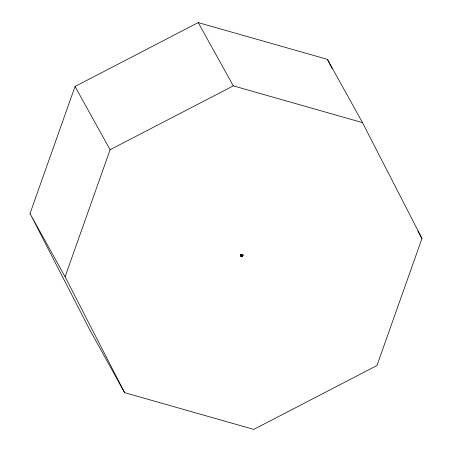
<?xml version="1.0" encoding="UTF-8"?>
<svg xmlns="http://www.w3.org/2000/svg" width="452" height="452" viewBox="0 0 452 452"><rect width="100%" height="100%" fill="white"/><g stroke="black" fill="none" stroke-linecap="round" stroke-linejoin="round"><path stroke-width="0.68" d="M241.453 256.431L242.487 256.244L241.73 255.753L242.91 255.713L242.125 255.194L242.735 254.843L243.057 255.058L242.487 256.244L241.899 256.725L241.453 256.431L242.735 254.843L243.057 255.058L242.634 255.533M30.018 213.536L75.043 86.462L198.225 22.6L327.406 59.353L362.476 122.616L421.982 238.464L376.957 365.538L253.775 429.4L124.594 392.647L89.524 329.384L30.018 213.536L65.088 276.799L124.594 392.647M65.088 276.799L110.113 149.725L233.294 85.863L362.476 122.616M240.724 254.425L240.65 256.369L241.204 256.324L241.396 255.623L241.125 254.397L240.724 254.425L241.125 254.397L240.436 255.047L241.413 254.968L240.453 255.696L241.396 255.623L240.65 256.369M242.125 255.194L243.057 255.058M417.897 231.091L421.982 238.464M198.225 22.6L233.294 85.863M75.043 86.462L110.113 149.725M327.406 59.353L332.231 68.749"/></g></svg>
